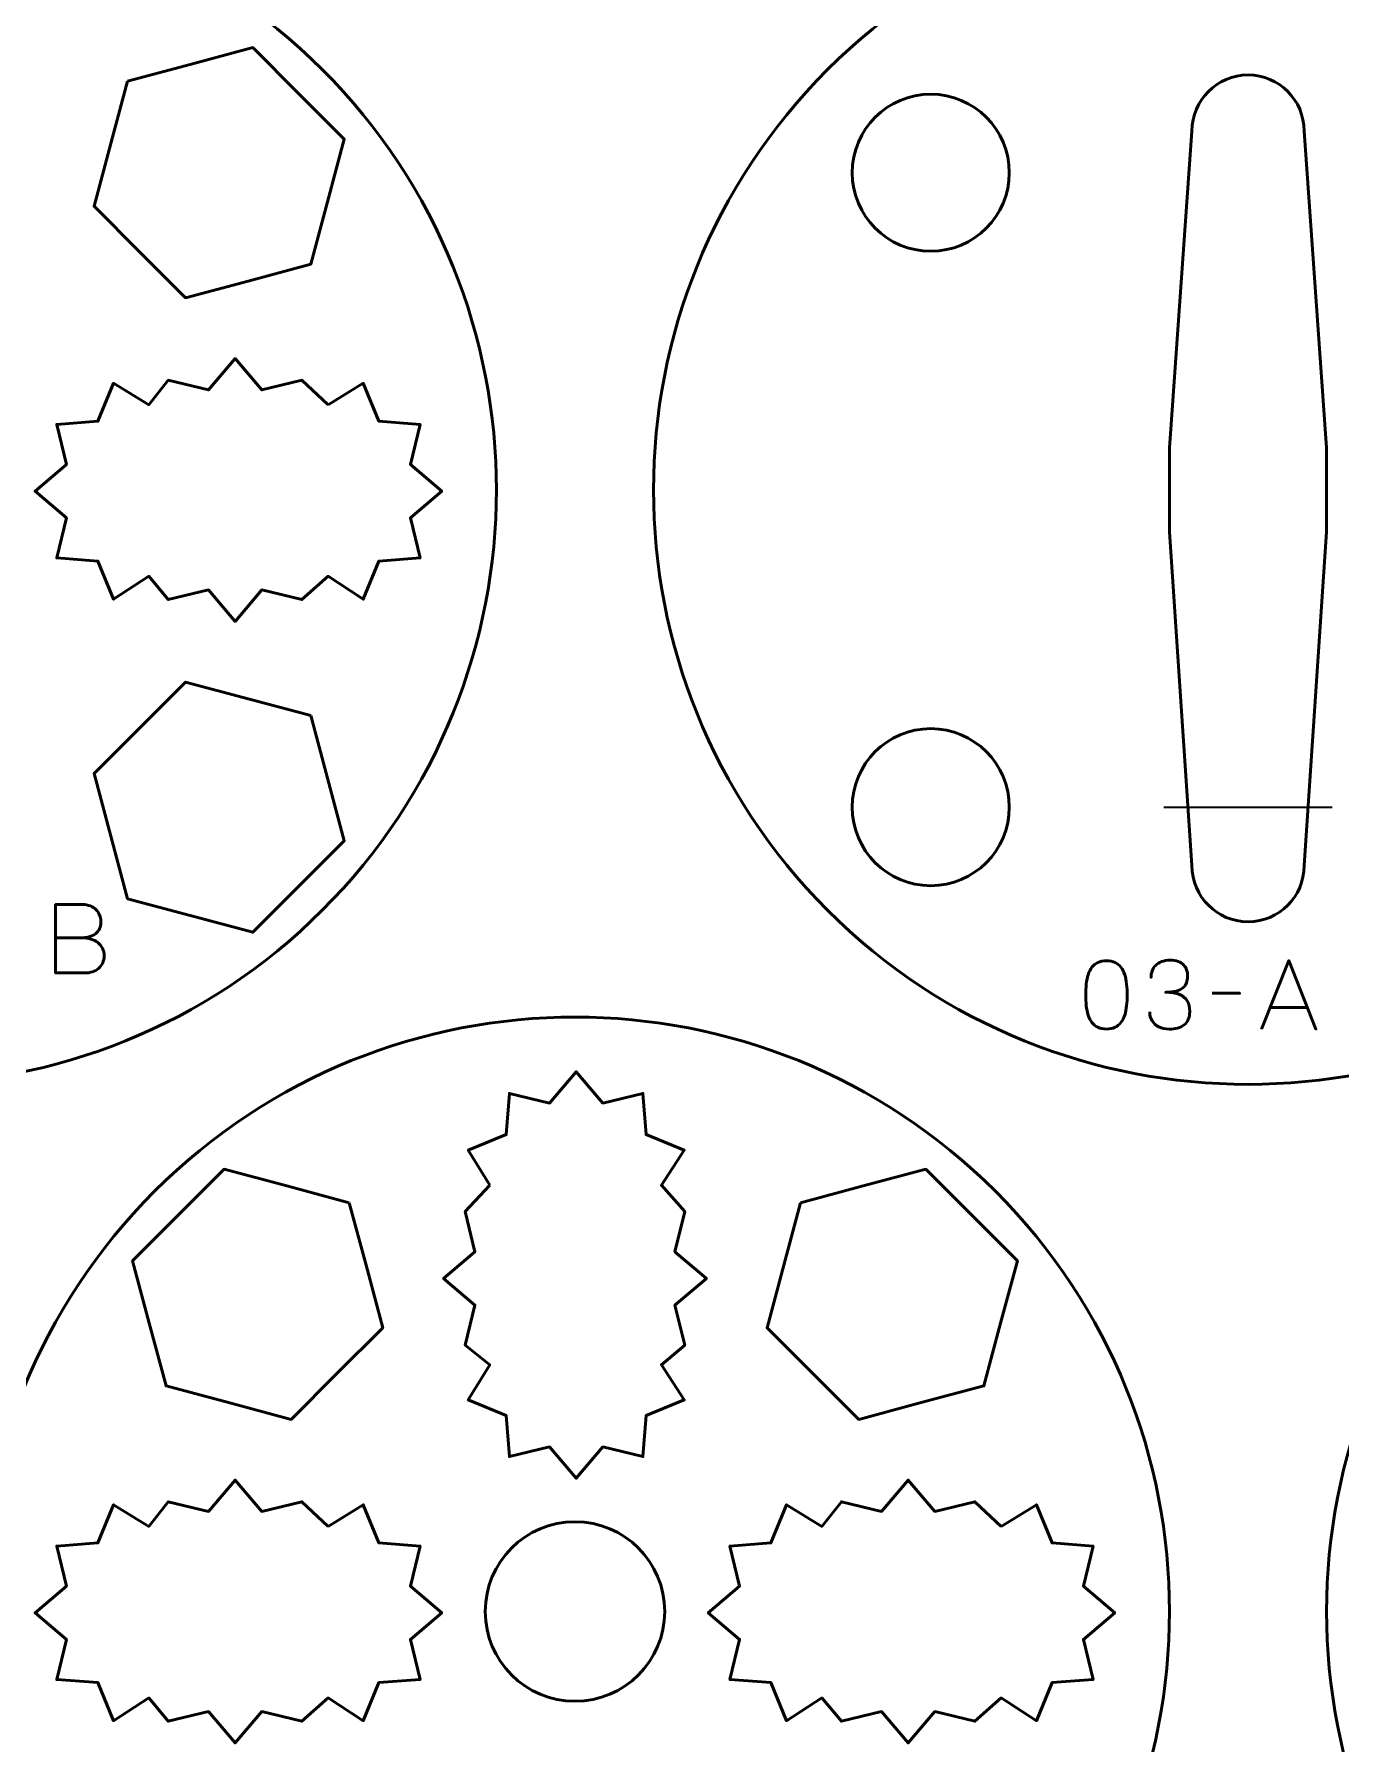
# Model space of a CAD drawing. Header units: centimetres. Extents: x -21 to 0, y -29.7 to 0.
# Drawn here: x -11.41 to -5.59, y -13.69 to -6.07 of the extents above; entities that cross this region are included whole.
import ezdxf

# ---------------------------------------------------------------- set-up
doc = ezdxf.new("R2010")
doc.units = ezdxf.units.CM
doc.header["$MEASUREMENT"] = 0
doc.layers.add('Layer 1', color=7, linetype='Continuous')

msp = doc.modelspace()

# ---------------------------------------------------------------- linework, layer by layer
at = {"layer": 'Layer 1', "color": 22, "lineweight": 53}
msp.add_open_spline([(-21.00003, -29.19995), (-21.00003, -29.19995), (-21.00003, -0.49992), (-21.00003, -0.49992), (-21.00003, -0.49992), (-21.00003, -0.22295), (-20.77694, 0.00004), (-20.49994, 0.00004), (-20.49994, 0.00004), (-20.49994, 0.00004), (-0.50008, 0.00004), (-0.50008, 0.00004), (-0.50008, 0.00004), (-0.22294, 0.00004), (0.00002, -0.22295), (0.00002, -0.49992), (0.00002, -0.49992), (0.00002, -0.49992), (0.00002, -29.19995), (0.00002, -29.19995), (0.00002, -29.19995), (0.00002, -29.47695), (-0.22294, -29.70004), (-0.50008, -29.70004), (-0.50008, -29.70004), (-0.50008, -29.70004), (-20.49994, -29.70004), (-20.49994, -29.70004), (-20.49994, -29.70004), (-20.77694, -29.70004), (-21.00003, -29.47695), (-21.00003, -29.19995)], degree=3, knots=[0, 0, 0, 0, 0.125, 0.125, 0.125, 0.125, 0.25, 0.25, 0.25, 0.25, 0.375, 0.375, 0.375, 0.375, 0.5, 0.5, 0.5, 0.5, 0.625, 0.625, 0.625, 0.625, 0.75, 0.75, 0.75, 0.75, 0.875, 0.875, 0.875, 0.875, 1, 1, 1, 1], dxfattribs=at)
at = {"layer": 'Layer 1', "color": 114, "lineweight": 53}
for points in [[(-10.12615, -6.22619), (-9.09145, -7.26089), (-9.09145, -8.93913), (-10.12618, -9.97386), (-10.12618, -9.97386), (-11.16088, -11.00856), (-12.83912, -11.00856), (-13.87382, -9.97386), (-13.87382, -9.97386), (-14.90854, -8.93913), (-14.90854, -7.26089), (-13.87384, -6.22619), (-13.87384, -6.22619), (-12.83912, -5.19146), (-11.16088, -5.19146), (-10.12615, -6.22619)], [(-4.12614, -6.22623), (-3.09144, -7.26093), (-3.09144, -8.93917), (-4.12617, -9.9739), (-4.12617, -9.9739), (-5.16087, -11.0086), (-6.83911, -11.0086), (-7.87381, -9.9739), (-7.87381, -9.9739), (-8.90853, -8.93917), (-8.90853, -7.26093), (-7.87383, -6.22623), (-7.87383, -6.22623), (-6.83911, -5.1915), (-5.16087, -5.1915), (-4.12614, -6.22623)], [(-7.12615, -11.22619), (-6.09145, -12.26089), (-6.09145, -13.93913), (-7.12618, -14.97386), (-7.12618, -14.97386), (-8.16088, -16.00856), (-9.83912, -16.00856), (-10.87382, -14.97386), (-10.87382, -14.97386), (-11.90854, -13.93913), (-11.90854, -12.26089), (-10.87384, -11.22619), (-10.87384, -11.22619), (-9.83912, -10.19146), (-8.16088, -10.19146), (-7.12615, -11.22619)], [(-1.12615, -11.22619), (-0.09145, -12.26089), (-0.09145, -13.93913), (-1.12618, -14.97386), (-1.12618, -14.97386), (-2.16088, -16.00856), (-3.83912, -16.00856), (-4.87382, -14.97386), (-4.87382, -14.97386), (-5.90854, -13.93913), (-5.90854, -12.26089), (-4.87384, -11.22619), (-4.87384, -11.22619), (-3.83912, -10.19146), (-2.16088, -10.19146), (-1.12615, -11.22619)]]:
    msp.add_open_spline(points, degree=3, knots=[0, 0, 0, 0, 0.25, 0.25, 0.25, 0.25, 0.5, 0.5, 0.5, 0.5, 0.75, 0.75, 0.75, 0.75, 1, 1, 1, 1], dxfattribs=at)
at = {"layer": 'Layer 1', "color": 250, "lineweight": 53}
for points, knots in [([(-10.99403, -6.27755), (-10.99403, -6.27755), (-10.7152, -6.20284), (-10.7152, -6.20284), (-10.7152, -6.20284), (-10.7152, -6.20284), (-10.43636, -6.12812), (-10.43636, -6.12812), (-10.43636, -6.12812), (-10.43636, -6.12812), (-10.23223, -6.33224), (-10.23223, -6.33224), (-10.23223, -6.33224), (-10.23223, -6.33224), (-10.02811, -6.53637), (-10.02811, -6.53637), (-10.02811, -6.53637), (-10.02811, -6.53637), (-10.10283, -6.81521), (-10.10283, -6.81521), (-10.10283, -6.81521), (-10.10283, -6.81521), (-10.17754, -7.09404), (-10.17754, -7.09404), (-10.17754, -7.09404), (-10.17754, -7.09404), (-10.45637, -7.16876), (-10.45637, -7.16876), (-10.45637, -7.16876), (-10.45637, -7.16876), (-10.73522, -7.24347), (-10.73522, -7.24347), (-10.73522, -7.24347), (-10.73522, -7.24347), (-10.93934, -7.03935), (-10.93934, -7.03935), (-10.93934, -7.03935), (-10.93934, -7.03935), (-11.14346, -6.83523), (-11.14346, -6.83523), (-11.14346, -6.83523), (-11.14346, -6.83523), (-11.06875, -6.55638), (-11.06875, -6.55638), (-11.06875, -6.55638), (-11.06875, -6.55638), (-10.99403, -6.27755), (-10.99403, -6.27755)], [0, 0, 0, 0, 0.0833333, 0.0833333, 0.0833333, 0.0833333, 0.1666667, 0.1666667, 0.1666667, 0.1666667, 0.25, 0.25, 0.25, 0.25, 0.3333333, 0.3333333, 0.3333333, 0.3333333, 0.4166667, 0.4166667, 0.4166667, 0.4166667, 0.5, 0.5, 0.5, 0.5, 0.5833333, 0.5833333, 0.5833333, 0.5833333, 0.6666667, 0.6666667, 0.6666667, 0.6666667, 0.75, 0.75, 0.75, 0.75, 0.8333333, 0.8333333, 0.8333333, 0.8333333, 0.9166667, 0.9166667, 0.9166667, 0.9166667, 1, 1, 1, 1]), ([(-5.74998, -9.77506), (-5.74998, -9.77506), (-5.64998, -8.28756), (-5.64998, -8.28756), (-5.64998, -8.28756), (-5.64998, -8.28756), (-5.64998, -7.91256), (-5.64998, -7.91256), (-5.64998, -7.91256), (-5.64998, -7.91256), (-5.74998, -6.50006), (-5.74998, -6.50006), (-5.74998, -6.50006), (-5.74998, -6.36201), (-5.86193, -6.25006), (-5.99998, -6.25006), (-5.99998, -6.25006), (-6.13803, -6.25006), (-6.24998, -6.36201), (-6.24998, -6.50006), (-6.24998, -6.50006), (-6.24998, -6.50006), (-6.34998, -7.91256), (-6.34998, -7.91256), (-6.34998, -7.91256), (-6.34998, -7.91256), (-6.34998, -8.28756), (-6.34998, -8.28756), (-6.34998, -8.28756), (-6.34998, -8.28756), (-6.24998, -9.77506), (-6.24998, -9.77506), (-6.24998, -9.77506), (-6.24998, -9.91311), (-6.13803, -10.02506), (-5.99998, -10.02506), (-5.99998, -10.02506), (-5.86193, -10.02506), (-5.74998, -9.91311), (-5.74998, -9.77506)], [0, 0, 0, 0, 0.1, 0.1, 0.1, 0.1, 0.2, 0.2, 0.2, 0.2, 0.3, 0.3, 0.3, 0.3, 0.4, 0.4, 0.4, 0.4, 0.5, 0.5, 0.5, 0.5, 0.6, 0.6, 0.6, 0.6, 0.7, 0.7, 0.7, 0.7, 0.8, 0.8, 0.8, 0.8, 0.9, 0.9, 0.9, 0.9, 1, 1, 1, 1]), ([(-7.4142, -6.33582), (-7.22093, -6.33582), (-7.06419, -6.49256), (-7.06419, -6.68584), (-7.06419, -6.68584), (-7.06419, -6.87911), (-7.22093, -7.03585), (-7.4142, -7.03585), (-7.4142, -7.03585), (-7.60748, -7.03585), (-7.76422, -6.87911), (-7.76422, -6.68584), (-7.76422, -6.68584), (-7.76422, -6.49256), (-7.60748, -6.33582), (-7.4142, -6.33582)], [0, 0, 0, 0, 0.25, 0.25, 0.25, 0.25, 0.5, 0.5, 0.5, 0.5, 0.75, 0.75, 0.75, 0.75, 1, 1, 1, 1]), ([(-7.4142, -6.33582), (-7.22093, -6.33582), (-7.06419, -6.49256), (-7.06419, -6.68584), (-7.06419, -6.68584), (-7.06419, -6.87911), (-7.22093, -7.03585), (-7.4142, -7.03585), (-7.4142, -7.03585), (-7.60748, -7.03585), (-7.76422, -6.87911), (-7.76422, -6.68584), (-7.76422, -6.68584), (-7.76422, -6.49256), (-7.60748, -6.33582), (-7.4142, -6.33582)], [0, 0, 0, 0, 0.25, 0.25, 0.25, 0.25, 0.5, 0.5, 0.5, 0.5, 0.75, 0.75, 0.75, 0.75, 1, 1, 1, 1]), ([(-10.09999, -7.72049), (-10.09999, -7.72049), (-10.21728, -7.61094), (-10.21728, -7.61094), (-10.21728, -7.61094), (-10.21728, -7.61094), (-10.39581, -7.65418), (-10.39581, -7.65418), (-10.39581, -7.65418), (-10.39581, -7.65418), (-10.51483, -7.51426), (-10.51483, -7.51426), (-10.51483, -7.51426), (-10.51483, -7.51426), (-10.63386, -7.65418), (-10.63386, -7.65418), (-10.63386, -7.65418), (-10.63386, -7.65418), (-10.81239, -7.61094), (-10.81239, -7.61094), (-10.81239, -7.61094), (-10.81239, -7.61094), (-10.89999, -7.72049), (-10.89999, -7.72049), (-10.89999, -7.72049), (-10.89999, -7.72049), (-11.05642, -7.6242), (-11.05642, -7.6242), (-11.05642, -7.6242), (-11.05642, -7.6242), (-11.12638, -7.79405), (-11.12638, -7.79405), (-11.12638, -7.79405), (-11.12638, -7.79405), (-11.30954, -7.80809), (-11.30954, -7.80809), (-11.30954, -7.80809), (-11.30954, -7.80809), (-11.2663, -7.98662), (-11.2663, -7.98662), (-11.2663, -7.98662), (-11.2663, -7.98662), (-11.40622, -8.10565), (-11.40622, -8.10565), (-11.40622, -8.10565), (-11.40622, -8.10565), (-11.2663, -8.22467), (-11.2663, -8.22467), (-11.2663, -8.22467), (-11.2663, -8.22467), (-11.30954, -8.4032), (-11.30954, -8.4032), (-11.30954, -8.4032), (-11.30954, -8.4032), (-11.12638, -8.41725), (-11.12638, -8.41725), (-11.12638, -8.41725), (-11.12638, -8.41725), (-11.05642, -8.58709), (-11.05642, -8.58709), (-11.05642, -8.58709), (-11.05642, -8.58709), (-10.89999, -8.4852), (-10.89999, -8.4852), (-10.89999, -8.4852), (-10.89999, -8.4852), (-10.81239, -8.58915), (-10.81239, -8.58915), (-10.81239, -8.58915), (-10.81239, -8.58915), (-10.63386, -8.54591), (-10.63386, -8.54591), (-10.63386, -8.54591), (-10.63386, -8.54591), (-10.51483, -8.68583), (-10.51483, -8.68583), (-10.51483, -8.68583), (-10.51483, -8.68583), (-10.39581, -8.54591), (-10.39581, -8.54591), (-10.39581, -8.54591), (-10.39581, -8.54591), (-10.21728, -8.58915), (-10.21728, -8.58915), (-10.21728, -8.58915), (-10.21728, -8.58915), (-10.09999, -8.4852), (-10.09999, -8.4852), (-10.09999, -8.4852), (-10.09999, -8.4852), (-9.94356, -8.58709), (-9.94356, -8.58709), (-9.94356, -8.58709), (-9.94356, -8.58709), (-9.8736, -8.41725), (-9.8736, -8.41725), (-9.8736, -8.41725), (-9.8736, -8.41725), (-9.69044, -8.4032), (-9.69044, -8.4032), (-9.69044, -8.4032), (-9.69044, -8.4032), (-9.73368, -8.22467), (-9.73368, -8.22467), (-9.73368, -8.22467), (-9.73368, -8.22467), (-9.59376, -8.10565), (-9.59376, -8.10565), (-9.59376, -8.10565), (-9.59376, -8.10565), (-9.73368, -7.98662), (-9.73368, -7.98662), (-9.73368, -7.98662), (-9.73368, -7.98662), (-9.69044, -7.80809), (-9.69044, -7.80809), (-9.69044, -7.80809), (-9.69044, -7.80809), (-9.8736, -7.79405), (-9.8736, -7.79405), (-9.8736, -7.79405), (-9.8736, -7.79405), (-9.94356, -7.6242), (-9.94356, -7.6242), (-9.94356, -7.6242), (-9.94356, -7.6242), (-10.09999, -7.72049), (-10.09999, -7.72049)], [0, 0, 0, 0, 0.03125, 0.03125, 0.03125, 0.03125, 0.0625, 0.0625, 0.0625, 0.0625, 0.09375, 0.09375, 0.09375, 0.09375, 0.125, 0.125, 0.125, 0.125, 0.15625, 0.15625, 0.15625, 0.15625, 0.1875, 0.1875, 0.1875, 0.1875, 0.21875, 0.21875, 0.21875, 0.21875, 0.25, 0.25, 0.25, 0.25, 0.28125, 0.28125, 0.28125, 0.28125, 0.3125, 0.3125, 0.3125, 0.3125, 0.34375, 0.34375, 0.34375, 0.34375, 0.375, 0.375, 0.375, 0.375, 0.40625, 0.40625, 0.40625, 0.40625, 0.4375, 0.4375, 0.4375, 0.4375, 0.46875, 0.46875, 0.46875, 0.46875, 0.5, 0.5, 0.5, 0.5, 0.53125, 0.53125, 0.53125, 0.53125, 0.5625, 0.5625, 0.5625, 0.5625, 0.59375, 0.59375, 0.59375, 0.59375, 0.625, 0.625, 0.625, 0.625, 0.65625, 0.65625, 0.65625, 0.65625, 0.6875, 0.6875, 0.6875, 0.6875, 0.71875, 0.71875, 0.71875, 0.71875, 0.75, 0.75, 0.75, 0.75, 0.78125, 0.78125, 0.78125, 0.78125, 0.8125, 0.8125, 0.8125, 0.8125, 0.84375, 0.84375, 0.84375, 0.84375, 0.875, 0.875, 0.875, 0.875, 0.90625, 0.90625, 0.90625, 0.90625, 0.9375, 0.9375, 0.9375, 0.9375, 0.96875, 0.96875, 0.96875, 0.96875, 1, 1, 1, 1]), ([(-10.17754, -9.10598), (-10.17754, -9.10598), (-10.10283, -9.38481), (-10.10283, -9.38481), (-10.10283, -9.38481), (-10.10283, -9.38481), (-10.02811, -9.66365), (-10.02811, -9.66365), (-10.02811, -9.66365), (-10.02811, -9.66365), (-10.23223, -9.86778), (-10.23223, -9.86778), (-10.23223, -9.86778), (-10.23223, -9.86778), (-10.43636, -10.0719), (-10.43636, -10.0719), (-10.43636, -10.0719), (-10.43636, -10.0719), (-10.7152, -9.99718), (-10.7152, -9.99718), (-10.7152, -9.99718), (-10.7152, -9.99718), (-10.99403, -9.92247), (-10.99403, -9.92247), (-10.99403, -9.92247), (-10.99403, -9.92247), (-11.06875, -9.64364), (-11.06875, -9.64364), (-11.06875, -9.64364), (-11.06875, -9.64364), (-11.14346, -9.36479), (-11.14346, -9.36479), (-11.14346, -9.36479), (-11.14346, -9.36479), (-10.93934, -9.16067), (-10.93934, -9.16067), (-10.93934, -9.16067), (-10.93934, -9.16067), (-10.73522, -8.95655), (-10.73522, -8.95655), (-10.73522, -8.95655), (-10.73522, -8.95655), (-10.45637, -9.03126), (-10.45637, -9.03126), (-10.45637, -9.03126), (-10.45637, -9.03126), (-10.17754, -9.10598), (-10.17754, -9.10598)], [0, 0, 0, 0, 0.0833333, 0.0833333, 0.0833333, 0.0833333, 0.1666667, 0.1666667, 0.1666667, 0.1666667, 0.25, 0.25, 0.25, 0.25, 0.3333333, 0.3333333, 0.3333333, 0.3333333, 0.4166667, 0.4166667, 0.4166667, 0.4166667, 0.5, 0.5, 0.5, 0.5, 0.5833333, 0.5833333, 0.5833333, 0.5833333, 0.6666667, 0.6666667, 0.6666667, 0.6666667, 0.75, 0.75, 0.75, 0.75, 0.8333333, 0.8333333, 0.8333333, 0.8333333, 0.9166667, 0.9166667, 0.9166667, 0.9166667, 1, 1, 1, 1]), ([(-7.4142, -9.16425), (-7.22093, -9.16425), (-7.06419, -9.32099), (-7.06419, -9.51426), (-7.06419, -9.51426), (-7.06419, -9.70754), (-7.22093, -9.86428), (-7.4142, -9.86428), (-7.4142, -9.86428), (-7.60748, -9.86428), (-7.76422, -9.70754), (-7.76422, -9.51426), (-7.76422, -9.51426), (-7.76422, -9.32099), (-7.60748, -9.16425), (-7.4142, -9.16425)], [0, 0, 0, 0, 0.25, 0.25, 0.25, 0.25, 0.5, 0.5, 0.5, 0.5, 0.75, 0.75, 0.75, 0.75, 1, 1, 1, 1]), ([(-9.37954, -11.20004), (-9.37954, -11.20004), (-9.48909, -11.31733), (-9.48909, -11.31733), (-9.48909, -11.31733), (-9.48909, -11.31733), (-9.44585, -11.49586), (-9.44585, -11.49586), (-9.44585, -11.49586), (-9.44585, -11.49586), (-9.58577, -11.61488), (-9.58577, -11.61488), (-9.58577, -11.61488), (-9.58577, -11.61488), (-9.44585, -11.73391), (-9.44585, -11.73391), (-9.44585, -11.73391), (-9.44585, -11.73391), (-9.48909, -11.91244), (-9.48909, -11.91244), (-9.48909, -11.91244), (-9.48909, -11.91244), (-9.37954, -12.00004), (-9.37954, -12.00004), (-9.37954, -12.00004), (-9.37954, -12.00004), (-9.47583, -12.15647), (-9.47583, -12.15647), (-9.47583, -12.15647), (-9.47583, -12.15647), (-9.30598, -12.22643), (-9.30598, -12.22643), (-9.30598, -12.22643), (-9.30598, -12.22643), (-9.29194, -12.40959), (-9.29194, -12.40959), (-9.29194, -12.40959), (-9.29194, -12.40959), (-9.11341, -12.36635), (-9.11341, -12.36635), (-9.11341, -12.36635), (-9.11341, -12.36635), (-8.99438, -12.50627), (-8.99438, -12.50627), (-8.99438, -12.50627), (-8.99438, -12.50627), (-8.87536, -12.36635), (-8.87536, -12.36635), (-8.87536, -12.36635), (-8.87536, -12.36635), (-8.69683, -12.40959), (-8.69683, -12.40959), (-8.69683, -12.40959), (-8.69683, -12.40959), (-8.68278, -12.22643), (-8.68278, -12.22643), (-8.68278, -12.22643), (-8.68278, -12.22643), (-8.51294, -12.15647), (-8.51294, -12.15647), (-8.51294, -12.15647), (-8.51294, -12.15647), (-8.61483, -12.00004), (-8.61483, -12.00004), (-8.61483, -12.00004), (-8.61483, -12.00004), (-8.51088, -11.91244), (-8.51088, -11.91244), (-8.51088, -11.91244), (-8.51088, -11.91244), (-8.55412, -11.73391), (-8.55412, -11.73391), (-8.55412, -11.73391), (-8.55412, -11.73391), (-8.4142, -11.61488), (-8.4142, -11.61488), (-8.4142, -11.61488), (-8.4142, -11.61488), (-8.55412, -11.49586), (-8.55412, -11.49586), (-8.55412, -11.49586), (-8.55412, -11.49586), (-8.51088, -11.31733), (-8.51088, -11.31733), (-8.51088, -11.31733), (-8.51088, -11.31733), (-8.61483, -11.20004), (-8.61483, -11.20004), (-8.61483, -11.20004), (-8.61483, -11.20004), (-8.51294, -11.04361), (-8.51294, -11.04361), (-8.51294, -11.04361), (-8.51294, -11.04361), (-8.68278, -10.97365), (-8.68278, -10.97365), (-8.68278, -10.97365), (-8.68278, -10.97365), (-8.69683, -10.79049), (-8.69683, -10.79049), (-8.69683, -10.79049), (-8.69683, -10.79049), (-8.87536, -10.83373), (-8.87536, -10.83373), (-8.87536, -10.83373), (-8.87536, -10.83373), (-8.99438, -10.69381), (-8.99438, -10.69381), (-8.99438, -10.69381), (-8.99438, -10.69381), (-9.11341, -10.83373), (-9.11341, -10.83373), (-9.11341, -10.83373), (-9.11341, -10.83373), (-9.29194, -10.79049), (-9.29194, -10.79049), (-9.29194, -10.79049), (-9.29194, -10.79049), (-9.30598, -10.97365), (-9.30598, -10.97365), (-9.30598, -10.97365), (-9.30598, -10.97365), (-9.47583, -11.04361), (-9.47583, -11.04361), (-9.47583, -11.04361), (-9.47583, -11.04361), (-9.37954, -11.20004), (-9.37954, -11.20004)], [0, 0, 0, 0, 0.03125, 0.03125, 0.03125, 0.03125, 0.0625, 0.0625, 0.0625, 0.0625, 0.09375, 0.09375, 0.09375, 0.09375, 0.125, 0.125, 0.125, 0.125, 0.15625, 0.15625, 0.15625, 0.15625, 0.1875, 0.1875, 0.1875, 0.1875, 0.21875, 0.21875, 0.21875, 0.21875, 0.25, 0.25, 0.25, 0.25, 0.28125, 0.28125, 0.28125, 0.28125, 0.3125, 0.3125, 0.3125, 0.3125, 0.34375, 0.34375, 0.34375, 0.34375, 0.375, 0.375, 0.375, 0.375, 0.40625, 0.40625, 0.40625, 0.40625, 0.4375, 0.4375, 0.4375, 0.4375, 0.46875, 0.46875, 0.46875, 0.46875, 0.5, 0.5, 0.5, 0.5, 0.53125, 0.53125, 0.53125, 0.53125, 0.5625, 0.5625, 0.5625, 0.5625, 0.59375, 0.59375, 0.59375, 0.59375, 0.625, 0.625, 0.625, 0.625, 0.65625, 0.65625, 0.65625, 0.65625, 0.6875, 0.6875, 0.6875, 0.6875, 0.71875, 0.71875, 0.71875, 0.71875, 0.75, 0.75, 0.75, 0.75, 0.78125, 0.78125, 0.78125, 0.78125, 0.8125, 0.8125, 0.8125, 0.8125, 0.84375, 0.84375, 0.84375, 0.84375, 0.875, 0.875, 0.875, 0.875, 0.90625, 0.90625, 0.90625, 0.90625, 0.9375, 0.9375, 0.9375, 0.9375, 0.96875, 0.96875, 0.96875, 0.96875, 1, 1, 1, 1]), ([(-10.00597, -11.27755), (-10.00597, -11.27755), (-9.93125, -11.55638), (-9.93125, -11.55638), (-9.93125, -11.55638), (-9.93125, -11.55638), (-9.85654, -11.83523), (-9.85654, -11.83523), (-9.85654, -11.83523), (-9.85654, -11.83523), (-10.06066, -12.03935), (-10.06066, -12.03935), (-10.06066, -12.03935), (-10.06066, -12.03935), (-10.26478, -12.24347), (-10.26478, -12.24347), (-10.26478, -12.24347), (-10.26478, -12.24347), (-10.54363, -12.16876), (-10.54363, -12.16876), (-10.54363, -12.16876), (-10.54363, -12.16876), (-10.82246, -12.09404), (-10.82246, -12.09404), (-10.82246, -12.09404), (-10.82246, -12.09404), (-10.89717, -11.81521), (-10.89717, -11.81521), (-10.89717, -11.81521), (-10.89717, -11.81521), (-10.97189, -11.53637), (-10.97189, -11.53637), (-10.97189, -11.53637), (-10.97189, -11.53637), (-10.76777, -11.33224), (-10.76777, -11.33224), (-10.76777, -11.33224), (-10.76777, -11.33224), (-10.56364, -11.12812), (-10.56364, -11.12812), (-10.56364, -11.12812), (-10.56364, -11.12812), (-10.2848, -11.20284), (-10.2848, -11.20284), (-10.2848, -11.20284), (-10.2848, -11.20284), (-10.00597, -11.27755), (-10.00597, -11.27755)], [0, 0, 0, 0, 0.0833333, 0.0833333, 0.0833333, 0.0833333, 0.1666667, 0.1666667, 0.1666667, 0.1666667, 0.25, 0.25, 0.25, 0.25, 0.3333333, 0.3333333, 0.3333333, 0.3333333, 0.4166667, 0.4166667, 0.4166667, 0.4166667, 0.5, 0.5, 0.5, 0.5, 0.5833333, 0.5833333, 0.5833333, 0.5833333, 0.6666667, 0.6666667, 0.6666667, 0.6666667, 0.75, 0.75, 0.75, 0.75, 0.8333333, 0.8333333, 0.8333333, 0.8333333, 0.9166667, 0.9166667, 0.9166667, 0.9166667, 1, 1, 1, 1]), ([(-7.99403, -11.27755), (-7.99403, -11.27755), (-7.7152, -11.20284), (-7.7152, -11.20284), (-7.7152, -11.20284), (-7.7152, -11.20284), (-7.43636, -11.12812), (-7.43636, -11.12812), (-7.43636, -11.12812), (-7.43636, -11.12812), (-7.23223, -11.33224), (-7.23223, -11.33224), (-7.23223, -11.33224), (-7.23223, -11.33224), (-7.02811, -11.53637), (-7.02811, -11.53637), (-7.02811, -11.53637), (-7.02811, -11.53637), (-7.10283, -11.81521), (-7.10283, -11.81521), (-7.10283, -11.81521), (-7.10283, -11.81521), (-7.17754, -12.09404), (-7.17754, -12.09404), (-7.17754, -12.09404), (-7.17754, -12.09404), (-7.45637, -12.16876), (-7.45637, -12.16876), (-7.45637, -12.16876), (-7.45637, -12.16876), (-7.73522, -12.24347), (-7.73522, -12.24347), (-7.73522, -12.24347), (-7.73522, -12.24347), (-7.93934, -12.03935), (-7.93934, -12.03935), (-7.93934, -12.03935), (-7.93934, -12.03935), (-8.14346, -11.83523), (-8.14346, -11.83523), (-8.14346, -11.83523), (-8.14346, -11.83523), (-8.06875, -11.55638), (-8.06875, -11.55638), (-8.06875, -11.55638), (-8.06875, -11.55638), (-7.99403, -11.27755), (-7.99403, -11.27755)], [0, 0, 0, 0, 0.0833333, 0.0833333, 0.0833333, 0.0833333, 0.1666667, 0.1666667, 0.1666667, 0.1666667, 0.25, 0.25, 0.25, 0.25, 0.3333333, 0.3333333, 0.3333333, 0.3333333, 0.4166667, 0.4166667, 0.4166667, 0.4166667, 0.5, 0.5, 0.5, 0.5, 0.5833333, 0.5833333, 0.5833333, 0.5833333, 0.6666667, 0.6666667, 0.6666667, 0.6666667, 0.75, 0.75, 0.75, 0.75, 0.8333333, 0.8333333, 0.8333333, 0.8333333, 0.9166667, 0.9166667, 0.9166667, 0.9166667, 1, 1, 1, 1]), ([(-10.09999, -12.72049), (-10.09999, -12.72049), (-10.21728, -12.61094), (-10.21728, -12.61094), (-10.21728, -12.61094), (-10.21728, -12.61094), (-10.39581, -12.65418), (-10.39581, -12.65418), (-10.39581, -12.65418), (-10.39581, -12.65418), (-10.51483, -12.51426), (-10.51483, -12.51426), (-10.51483, -12.51426), (-10.51483, -12.51426), (-10.63386, -12.65418), (-10.63386, -12.65418), (-10.63386, -12.65418), (-10.63386, -12.65418), (-10.81239, -12.61094), (-10.81239, -12.61094), (-10.81239, -12.61094), (-10.81239, -12.61094), (-10.89999, -12.72049), (-10.89999, -12.72049), (-10.89999, -12.72049), (-10.89999, -12.72049), (-11.05642, -12.6242), (-11.05642, -12.6242), (-11.05642, -12.6242), (-11.05642, -12.6242), (-11.12638, -12.79405), (-11.12638, -12.79405), (-11.12638, -12.79405), (-11.12638, -12.79405), (-11.30954, -12.80809), (-11.30954, -12.80809), (-11.30954, -12.80809), (-11.30954, -12.80809), (-11.2663, -12.98662), (-11.2663, -12.98662), (-11.2663, -12.98662), (-11.2663, -12.98662), (-11.40622, -13.10565), (-11.40622, -13.10565), (-11.40622, -13.10565), (-11.40622, -13.10565), (-11.2663, -13.22467), (-11.2663, -13.22467), (-11.2663, -13.22467), (-11.2663, -13.22467), (-11.30954, -13.4032), (-11.30954, -13.4032), (-11.30954, -13.4032), (-11.30954, -13.4032), (-11.12638, -13.41725), (-11.12638, -13.41725), (-11.12638, -13.41725), (-11.12638, -13.41725), (-11.05642, -13.58709), (-11.05642, -13.58709), (-11.05642, -13.58709), (-11.05642, -13.58709), (-10.89999, -13.4852), (-10.89999, -13.4852), (-10.89999, -13.4852), (-10.89999, -13.4852), (-10.81239, -13.58915), (-10.81239, -13.58915), (-10.81239, -13.58915), (-10.81239, -13.58915), (-10.63386, -13.54591), (-10.63386, -13.54591), (-10.63386, -13.54591), (-10.63386, -13.54591), (-10.51483, -13.68583), (-10.51483, -13.68583), (-10.51483, -13.68583), (-10.51483, -13.68583), (-10.39581, -13.54591), (-10.39581, -13.54591), (-10.39581, -13.54591), (-10.39581, -13.54591), (-10.21728, -13.58915), (-10.21728, -13.58915), (-10.21728, -13.58915), (-10.21728, -13.58915), (-10.09999, -13.4852), (-10.09999, -13.4852), (-10.09999, -13.4852), (-10.09999, -13.4852), (-9.94356, -13.58709), (-9.94356, -13.58709), (-9.94356, -13.58709), (-9.94356, -13.58709), (-9.8736, -13.41725), (-9.8736, -13.41725), (-9.8736, -13.41725), (-9.8736, -13.41725), (-9.69044, -13.4032), (-9.69044, -13.4032), (-9.69044, -13.4032), (-9.69044, -13.4032), (-9.73368, -13.22467), (-9.73368, -13.22467), (-9.73368, -13.22467), (-9.73368, -13.22467), (-9.59376, -13.10565), (-9.59376, -13.10565), (-9.59376, -13.10565), (-9.59376, -13.10565), (-9.73368, -12.98662), (-9.73368, -12.98662), (-9.73368, -12.98662), (-9.73368, -12.98662), (-9.69044, -12.80809), (-9.69044, -12.80809), (-9.69044, -12.80809), (-9.69044, -12.80809), (-9.8736, -12.79405), (-9.8736, -12.79405), (-9.8736, -12.79405), (-9.8736, -12.79405), (-9.94356, -12.6242), (-9.94356, -12.6242), (-9.94356, -12.6242), (-9.94356, -12.6242), (-10.09999, -12.72049), (-10.09999, -12.72049)], [0, 0, 0, 0, 0.03125, 0.03125, 0.03125, 0.03125, 0.0625, 0.0625, 0.0625, 0.0625, 0.09375, 0.09375, 0.09375, 0.09375, 0.125, 0.125, 0.125, 0.125, 0.15625, 0.15625, 0.15625, 0.15625, 0.1875, 0.1875, 0.1875, 0.1875, 0.21875, 0.21875, 0.21875, 0.21875, 0.25, 0.25, 0.25, 0.25, 0.28125, 0.28125, 0.28125, 0.28125, 0.3125, 0.3125, 0.3125, 0.3125, 0.34375, 0.34375, 0.34375, 0.34375, 0.375, 0.375, 0.375, 0.375, 0.40625, 0.40625, 0.40625, 0.40625, 0.4375, 0.4375, 0.4375, 0.4375, 0.46875, 0.46875, 0.46875, 0.46875, 0.5, 0.5, 0.5, 0.5, 0.53125, 0.53125, 0.53125, 0.53125, 0.5625, 0.5625, 0.5625, 0.5625, 0.59375, 0.59375, 0.59375, 0.59375, 0.625, 0.625, 0.625, 0.625, 0.65625, 0.65625, 0.65625, 0.65625, 0.6875, 0.6875, 0.6875, 0.6875, 0.71875, 0.71875, 0.71875, 0.71875, 0.75, 0.75, 0.75, 0.75, 0.78125, 0.78125, 0.78125, 0.78125, 0.8125, 0.8125, 0.8125, 0.8125, 0.84375, 0.84375, 0.84375, 0.84375, 0.875, 0.875, 0.875, 0.875, 0.90625, 0.90625, 0.90625, 0.90625, 0.9375, 0.9375, 0.9375, 0.9375, 0.96875, 0.96875, 0.96875, 0.96875, 1, 1, 1, 1]), ([(-7.09999, -12.72049), (-7.09999, -12.72049), (-7.21728, -12.61094), (-7.21728, -12.61094), (-7.21728, -12.61094), (-7.21728, -12.61094), (-7.39581, -12.65418), (-7.39581, -12.65418), (-7.39581, -12.65418), (-7.39581, -12.65418), (-7.51483, -12.51426), (-7.51483, -12.51426), (-7.51483, -12.51426), (-7.51483, -12.51426), (-7.63386, -12.65418), (-7.63386, -12.65418), (-7.63386, -12.65418), (-7.63386, -12.65418), (-7.81239, -12.61094), (-7.81239, -12.61094), (-7.81239, -12.61094), (-7.81239, -12.61094), (-7.89999, -12.72049), (-7.89999, -12.72049), (-7.89999, -12.72049), (-7.89999, -12.72049), (-8.05642, -12.6242), (-8.05642, -12.6242), (-8.05642, -12.6242), (-8.05642, -12.6242), (-8.12638, -12.79405), (-8.12638, -12.79405), (-8.12638, -12.79405), (-8.12638, -12.79405), (-8.30954, -12.80809), (-8.30954, -12.80809), (-8.30954, -12.80809), (-8.30954, -12.80809), (-8.2663, -12.98662), (-8.2663, -12.98662), (-8.2663, -12.98662), (-8.2663, -12.98662), (-8.40622, -13.10565), (-8.40622, -13.10565), (-8.40622, -13.10565), (-8.40622, -13.10565), (-8.2663, -13.22467), (-8.2663, -13.22467), (-8.2663, -13.22467), (-8.2663, -13.22467), (-8.30954, -13.4032), (-8.30954, -13.4032), (-8.30954, -13.4032), (-8.30954, -13.4032), (-8.12638, -13.41725), (-8.12638, -13.41725), (-8.12638, -13.41725), (-8.12638, -13.41725), (-8.05642, -13.58709), (-8.05642, -13.58709), (-8.05642, -13.58709), (-8.05642, -13.58709), (-7.89999, -13.4852), (-7.89999, -13.4852), (-7.89999, -13.4852), (-7.89999, -13.4852), (-7.81239, -13.58915), (-7.81239, -13.58915), (-7.81239, -13.58915), (-7.81239, -13.58915), (-7.63386, -13.54591), (-7.63386, -13.54591), (-7.63386, -13.54591), (-7.63386, -13.54591), (-7.51483, -13.68583), (-7.51483, -13.68583), (-7.51483, -13.68583), (-7.51483, -13.68583), (-7.39581, -13.54591), (-7.39581, -13.54591), (-7.39581, -13.54591), (-7.39581, -13.54591), (-7.21728, -13.58915), (-7.21728, -13.58915), (-7.21728, -13.58915), (-7.21728, -13.58915), (-7.09999, -13.4852), (-7.09999, -13.4852), (-7.09999, -13.4852), (-7.09999, -13.4852), (-6.94356, -13.58709), (-6.94356, -13.58709), (-6.94356, -13.58709), (-6.94356, -13.58709), (-6.8736, -13.41725), (-6.8736, -13.41725), (-6.8736, -13.41725), (-6.8736, -13.41725), (-6.69044, -13.4032), (-6.69044, -13.4032), (-6.69044, -13.4032), (-6.69044, -13.4032), (-6.73368, -13.22467), (-6.73368, -13.22467), (-6.73368, -13.22467), (-6.73368, -13.22467), (-6.59376, -13.10565), (-6.59376, -13.10565), (-6.59376, -13.10565), (-6.59376, -13.10565), (-6.73368, -12.98662), (-6.73368, -12.98662), (-6.73368, -12.98662), (-6.73368, -12.98662), (-6.69044, -12.80809), (-6.69044, -12.80809), (-6.69044, -12.80809), (-6.69044, -12.80809), (-6.8736, -12.79405), (-6.8736, -12.79405), (-6.8736, -12.79405), (-6.8736, -12.79405), (-6.94356, -12.6242), (-6.94356, -12.6242), (-6.94356, -12.6242), (-6.94356, -12.6242), (-7.09999, -12.72049), (-7.09999, -12.72049)], [0, 0, 0, 0, 0.03125, 0.03125, 0.03125, 0.03125, 0.0625, 0.0625, 0.0625, 0.0625, 0.09375, 0.09375, 0.09375, 0.09375, 0.125, 0.125, 0.125, 0.125, 0.15625, 0.15625, 0.15625, 0.15625, 0.1875, 0.1875, 0.1875, 0.1875, 0.21875, 0.21875, 0.21875, 0.21875, 0.25, 0.25, 0.25, 0.25, 0.28125, 0.28125, 0.28125, 0.28125, 0.3125, 0.3125, 0.3125, 0.3125, 0.34375, 0.34375, 0.34375, 0.34375, 0.375, 0.375, 0.375, 0.375, 0.40625, 0.40625, 0.40625, 0.40625, 0.4375, 0.4375, 0.4375, 0.4375, 0.46875, 0.46875, 0.46875, 0.46875, 0.5, 0.5, 0.5, 0.5, 0.53125, 0.53125, 0.53125, 0.53125, 0.5625, 0.5625, 0.5625, 0.5625, 0.59375, 0.59375, 0.59375, 0.59375, 0.625, 0.625, 0.625, 0.625, 0.65625, 0.65625, 0.65625, 0.65625, 0.6875, 0.6875, 0.6875, 0.6875, 0.71875, 0.71875, 0.71875, 0.71875, 0.75, 0.75, 0.75, 0.75, 0.78125, 0.78125, 0.78125, 0.78125, 0.8125, 0.8125, 0.8125, 0.8125, 0.84375, 0.84375, 0.84375, 0.84375, 0.875, 0.875, 0.875, 0.875, 0.90625, 0.90625, 0.90625, 0.90625, 0.9375, 0.9375, 0.9375, 0.9375, 0.96875, 0.96875, 0.96875, 0.96875, 1, 1, 1, 1]), ([(-9, -12.69998), (-8.77912, -12.69998), (-8.59999, -12.87911), (-8.59999, -13.09998), (-8.59999, -13.09998), (-8.59999, -13.32086), (-8.77912, -13.49999), (-9, -13.49999), (-9, -13.49999), (-9.22088, -13.49999), (-9.4, -13.32086), (-9.4, -13.09998), (-9.4, -13.09998), (-9.4, -12.87911), (-9.22088, -12.69998), (-9, -12.69998)], [0, 0, 0, 0, 0.25, 0.25, 0.25, 0.25, 0.5, 0.5, 0.5, 0.5, 0.75, 0.75, 0.75, 0.75, 1, 1, 1, 1])]:
    msp.add_open_spline(points, degree=3, knots=knots, dxfattribs=at)
at = {"layer": 'Layer 1', "color": 30, "lineweight": 35}
msp.add_open_spline([(-6.37499, -9.51426), (-6.37499, -9.51426), (-5.62499, -9.51426), (-5.62499, -9.51426)], degree=3, dxfattribs=at)
at = {"layer": 'Layer 1', "color": 30, "lineweight": 53}
for points, knots in [([(-11.31459, -10.09638), (-11.31459, -10.09638), (-11.19733, -10.09638), (-11.19733, -10.09638), (-11.19733, -10.09638), (-11.18209, -10.09631), (-11.16911, -10.0942), (-11.15817, -10.09003), (-11.15817, -10.09003), (-11.1473, -10.08594), (-11.13849, -10.08037), (-11.13164, -10.07338), (-11.13164, -10.07338), (-11.1248, -10.0664), (-11.11986, -10.0585), (-11.11675, -10.04975), (-11.11675, -10.04975), (-11.11372, -10.04107), (-11.11231, -10.03204), (-11.11266, -10.02273), (-11.11266, -10.02273), (-11.11309, -10.01341), (-11.11506, -10.00438), (-11.11859, -9.99556), (-11.11859, -9.99556), (-11.12205, -9.98674), (-11.12727, -9.97877), (-11.13411, -9.97164), (-11.13411, -9.97164), (-11.14095, -9.96452), (-11.14949, -9.95887), (-11.15986, -9.95471), (-11.15986, -9.95471), (-11.17024, -9.95048), (-11.18244, -9.94829), (-11.19648, -9.94822), (-11.19648, -9.94822), (-11.19648, -9.94822), (-11.31459, -9.94822), (-11.31459, -9.94822), (-11.31459, -9.94822), (-11.31459, -9.94822), (-11.31459, -10.25344), (-11.31459, -10.25344), (-11.31459, -10.25344), (-11.31459, -10.25344), (-11.18463, -10.25344), (-11.18463, -10.25344), (-11.18463, -10.25344), (-11.17249, -10.25344), (-11.1612, -10.25168), (-11.15076, -10.24822), (-11.15076, -10.24822), (-11.14032, -10.24469), (-11.13122, -10.23968), (-11.12332, -10.23298), (-11.12332, -10.23298), (-11.11548, -10.22635), (-11.10935, -10.2183), (-11.10497, -10.20878), (-11.10497, -10.20878), (-11.1006, -10.19925), (-11.09834, -10.18846), (-11.09827, -10.17639), (-11.09827, -10.17639), (-11.09855, -10.16426), (-11.10109, -10.15332), (-11.10596, -10.14352), (-11.10596, -10.14352), (-11.11083, -10.13371), (-11.1176, -10.12531), (-11.12635, -10.11826), (-11.12635, -10.11826), (-11.1351, -10.11127), (-11.14554, -10.10584), (-11.15754, -10.1021), (-11.15754, -10.1021), (-11.16953, -10.09836), (-11.18279, -10.09646), (-11.19733, -10.09638), (-11.19733, -10.09638), (-11.18279, -10.09646), (-11.16953, -10.09836), (-11.15754, -10.1021), (-11.15754, -10.1021), (-11.14554, -10.10584), (-11.1351, -10.11127), (-11.12635, -10.11826), (-11.12635, -10.11826), (-11.1176, -10.12531), (-11.11083, -10.13371), (-11.10596, -10.14352), (-11.10596, -10.14352), (-11.10109, -10.15332), (-11.09855, -10.16426), (-11.09827, -10.17639), (-11.09827, -10.17639), (-11.09834, -10.18846), (-11.1006, -10.19925), (-11.10497, -10.20878), (-11.10497, -10.20878), (-11.10935, -10.2183), (-11.11548, -10.22635), (-11.12332, -10.23298), (-11.12332, -10.23298), (-11.13122, -10.23968), (-11.14032, -10.24469), (-11.15076, -10.24822), (-11.15076, -10.24822), (-11.1612, -10.25168), (-11.17249, -10.25344), (-11.18463, -10.25344), (-11.18463, -10.25344), (-11.18463, -10.25344), (-11.31459, -10.25344), (-11.31459, -10.25344), (-11.31459, -10.25344), (-11.31459, -10.25344), (-11.31459, -9.94822), (-11.31459, -9.94822), (-11.31459, -9.94822), (-11.31459, -9.94822), (-11.19648, -9.94822), (-11.19648, -9.94822), (-11.19648, -9.94822), (-11.18244, -9.94829), (-11.17024, -9.95048), (-11.15986, -9.95471), (-11.15986, -9.95471), (-11.14949, -9.95887), (-11.14095, -9.96452), (-11.13411, -9.97164), (-11.13411, -9.97164), (-11.12727, -9.97877), (-11.12205, -9.98674), (-11.11859, -9.99556), (-11.11859, -9.99556), (-11.11506, -10.00438), (-11.11309, -10.01341), (-11.11266, -10.02273), (-11.11266, -10.02273), (-11.11231, -10.03204), (-11.11372, -10.04107), (-11.11675, -10.04975), (-11.11675, -10.04975), (-11.11986, -10.0585), (-11.1248, -10.0664), (-11.13164, -10.07338), (-11.13164, -10.07338), (-11.13849, -10.08037), (-11.1473, -10.08594), (-11.15817, -10.09003), (-11.15817, -10.09003), (-11.16911, -10.0942), (-11.18209, -10.09631), (-11.19733, -10.09638), (-11.19733, -10.09638), (-11.19733, -10.09638), (-11.31459, -10.09638), (-11.31459, -10.09638)], [0, 0, 0, 0, 0.025, 0.025, 0.025, 0.025, 0.05, 0.05, 0.05, 0.05, 0.075, 0.075, 0.075, 0.075, 0.1, 0.1, 0.1, 0.1, 0.125, 0.125, 0.125, 0.125, 0.15, 0.15, 0.15, 0.15, 0.175, 0.175, 0.175, 0.175, 0.2, 0.2, 0.2, 0.2, 0.225, 0.225, 0.225, 0.225, 0.25, 0.25, 0.25, 0.25, 0.275, 0.275, 0.275, 0.275, 0.3, 0.3, 0.3, 0.3, 0.325, 0.325, 0.325, 0.325, 0.35, 0.35, 0.35, 0.35, 0.375, 0.375, 0.375, 0.375, 0.4, 0.4, 0.4, 0.4, 0.425, 0.425, 0.425, 0.425, 0.45, 0.45, 0.45, 0.45, 0.475, 0.475, 0.475, 0.475, 0.5, 0.5, 0.5, 0.5, 0.525, 0.525, 0.525, 0.525, 0.55, 0.55, 0.55, 0.55, 0.575, 0.575, 0.575, 0.575, 0.6, 0.6, 0.6, 0.6, 0.625, 0.625, 0.625, 0.625, 0.65, 0.65, 0.65, 0.65, 0.675, 0.675, 0.675, 0.675, 0.7, 0.7, 0.7, 0.7, 0.725, 0.725, 0.725, 0.725, 0.75, 0.75, 0.75, 0.75, 0.775, 0.775, 0.775, 0.775, 0.8, 0.8, 0.8, 0.8, 0.825, 0.825, 0.825, 0.825, 0.85, 0.85, 0.85, 0.85, 0.875, 0.875, 0.875, 0.875, 0.9, 0.9, 0.9, 0.9, 0.925, 0.925, 0.925, 0.925, 0.95, 0.95, 0.95, 0.95, 0.975, 0.975, 0.975, 0.975, 1, 1, 1, 1]), ([(-6.63099, -10.50348), (-6.61618, -10.50341), (-6.60341, -10.5008), (-6.59275, -10.49572), (-6.59275, -10.49572), (-6.58217, -10.49064), (-6.57335, -10.48337), (-6.5663, -10.47413), (-6.5663, -10.47413), (-6.55931, -10.46482), (-6.55381, -10.45381), (-6.54972, -10.44111), (-6.54972, -10.44111), (-6.54569, -10.42841), (-6.5428, -10.41451), (-6.54118, -10.39927), (-6.54118, -10.39927), (-6.53948, -10.38403), (-6.53864, -10.36801), (-6.53871, -10.35108), (-6.53871, -10.35108), (-6.53864, -10.33422), (-6.53948, -10.3182), (-6.54118, -10.30303), (-6.54118, -10.30303), (-6.5428, -10.28786), (-6.54569, -10.27389), (-6.54972, -10.26119), (-6.54972, -10.26119), (-6.55381, -10.24856), (-6.55931, -10.23756), (-6.5663, -10.22817), (-6.5663, -10.22817), (-6.57335, -10.21886), (-6.58217, -10.21159), (-6.59275, -10.20651), (-6.59275, -10.20651), (-6.60341, -10.20136), (-6.61618, -10.19875), (-6.63099, -10.19868), (-6.63099, -10.19868), (-6.64581, -10.19875), (-6.65858, -10.20136), (-6.66924, -10.20651), (-6.66924, -10.20651), (-6.67982, -10.21159), (-6.68864, -10.21886), (-6.69569, -10.22817), (-6.69569, -10.22817), (-6.70268, -10.23756), (-6.70818, -10.24856), (-6.71227, -10.26119), (-6.71227, -10.26119), (-6.7163, -10.27389), (-6.71919, -10.28786), (-6.72081, -10.30303), (-6.72081, -10.30303), (-6.7225, -10.3182), (-6.72335, -10.33422), (-6.72328, -10.35108), (-6.72328, -10.35108), (-6.72335, -10.36801), (-6.7225, -10.38403), (-6.72081, -10.39927), (-6.72081, -10.39927), (-6.71919, -10.41451), (-6.7163, -10.42841), (-6.71227, -10.44111), (-6.71227, -10.44111), (-6.70818, -10.45381), (-6.70268, -10.46482), (-6.69569, -10.47413), (-6.69569, -10.47413), (-6.68864, -10.48337), (-6.67982, -10.49064), (-6.66924, -10.49572), (-6.66924, -10.49572), (-6.65858, -10.5008), (-6.64581, -10.50341), (-6.63099, -10.50348)], [0, 0, 0, 0, 0.05, 0.05, 0.05, 0.05, 0.1, 0.1, 0.1, 0.1, 0.15, 0.15, 0.15, 0.15, 0.2, 0.2, 0.2, 0.2, 0.25, 0.25, 0.25, 0.25, 0.3, 0.3, 0.3, 0.3, 0.35, 0.35, 0.35, 0.35, 0.4, 0.4, 0.4, 0.4, 0.45, 0.45, 0.45, 0.45, 0.5, 0.5, 0.5, 0.5, 0.55, 0.55, 0.55, 0.55, 0.6, 0.6, 0.6, 0.6, 0.65, 0.65, 0.65, 0.65, 0.7, 0.7, 0.7, 0.7, 0.75, 0.75, 0.75, 0.75, 0.8, 0.8, 0.8, 0.8, 0.85, 0.85, 0.85, 0.85, 0.9, 0.9, 0.9, 0.9, 0.95, 0.95, 0.95, 0.95, 1, 1, 1, 1]), ([(-6.63099, -10.50348), (-6.61618, -10.50341), (-6.60341, -10.5008), (-6.59275, -10.49572), (-6.59275, -10.49572), (-6.58217, -10.49064), (-6.57335, -10.48337), (-6.5663, -10.47413), (-6.5663, -10.47413), (-6.55931, -10.46482), (-6.55381, -10.45381), (-6.54972, -10.44111), (-6.54972, -10.44111), (-6.54569, -10.42841), (-6.5428, -10.41451), (-6.54118, -10.39927), (-6.54118, -10.39927), (-6.53948, -10.38403), (-6.53864, -10.36801), (-6.53871, -10.35108), (-6.53871, -10.35108), (-6.53864, -10.33422), (-6.53948, -10.3182), (-6.54118, -10.30303), (-6.54118, -10.30303), (-6.5428, -10.28786), (-6.54569, -10.27389), (-6.54972, -10.26119), (-6.54972, -10.26119), (-6.55381, -10.24856), (-6.55931, -10.23756), (-6.5663, -10.22817), (-6.5663, -10.22817), (-6.57335, -10.21886), (-6.58217, -10.21159), (-6.59275, -10.20651), (-6.59275, -10.20651), (-6.60341, -10.20136), (-6.61618, -10.19875), (-6.63099, -10.19868), (-6.63099, -10.19868), (-6.64581, -10.19875), (-6.65858, -10.20136), (-6.66924, -10.20651), (-6.66924, -10.20651), (-6.67982, -10.21159), (-6.68864, -10.21886), (-6.69569, -10.22817), (-6.69569, -10.22817), (-6.70268, -10.23756), (-6.70818, -10.24856), (-6.71227, -10.26119), (-6.71227, -10.26119), (-6.7163, -10.27389), (-6.71919, -10.28786), (-6.72081, -10.30303), (-6.72081, -10.30303), (-6.7225, -10.3182), (-6.72335, -10.33422), (-6.72328, -10.35108), (-6.72328, -10.35108), (-6.72335, -10.36801), (-6.7225, -10.38403), (-6.72081, -10.39927), (-6.72081, -10.39927), (-6.71919, -10.41451), (-6.7163, -10.42841), (-6.71227, -10.44111), (-6.71227, -10.44111), (-6.70818, -10.45381), (-6.70268, -10.46482), (-6.69569, -10.47413), (-6.69569, -10.47413), (-6.68864, -10.48337), (-6.67982, -10.49064), (-6.66924, -10.49572), (-6.66924, -10.49572), (-6.65858, -10.5008), (-6.64581, -10.50341), (-6.63099, -10.50348)], [0, 0, 0, 0, 0.05, 0.05, 0.05, 0.05, 0.1, 0.1, 0.1, 0.1, 0.15, 0.15, 0.15, 0.15, 0.2, 0.2, 0.2, 0.2, 0.25, 0.25, 0.25, 0.25, 0.3, 0.3, 0.3, 0.3, 0.35, 0.35, 0.35, 0.35, 0.4, 0.4, 0.4, 0.4, 0.45, 0.45, 0.45, 0.45, 0.5, 0.5, 0.5, 0.5, 0.55, 0.55, 0.55, 0.55, 0.6, 0.6, 0.6, 0.6, 0.65, 0.65, 0.65, 0.65, 0.7, 0.7, 0.7, 0.7, 0.75, 0.75, 0.75, 0.75, 0.8, 0.8, 0.8, 0.8, 0.85, 0.85, 0.85, 0.85, 0.9, 0.9, 0.9, 0.9, 0.95, 0.95, 0.95, 0.95, 1, 1, 1, 1]), ([(-6.43838, -10.42686), (-6.43831, -10.4421), (-6.43478, -10.45536), (-6.4278, -10.46686), (-6.4278, -10.46686), (-6.42081, -10.47829), (-6.41086, -10.48725), (-6.39788, -10.49367), (-6.39788, -10.49367), (-6.3849, -10.50009), (-6.36931, -10.50334), (-6.35117, -10.50348), (-6.35117, -10.50348), (-6.33756, -10.50348), (-6.32521, -10.50207), (-6.31399, -10.49911), (-6.31399, -10.49911), (-6.30284, -10.49614), (-6.29325, -10.49156), (-6.28513, -10.48528), (-6.28513, -10.48528), (-6.27702, -10.479), (-6.27081, -10.47088), (-6.26637, -10.46101), (-6.26637, -10.46101), (-6.26199, -10.45106), (-6.25981, -10.43913), (-6.25974, -10.42516), (-6.25974, -10.42516), (-6.25966, -10.40654), (-6.26347, -10.3908), (-6.27102, -10.37803), (-6.27102, -10.37803), (-6.27857, -10.36526), (-6.29029, -10.35567), (-6.30602, -10.34911), (-6.30602, -10.34911), (-6.32175, -10.34254), (-6.34193, -10.33923), (-6.36641, -10.33923), (-6.36641, -10.33923), (-6.34814, -10.3393), (-6.33283, -10.33761), (-6.32034, -10.33415), (-6.32034, -10.33415), (-6.30792, -10.33069), (-6.29798, -10.32582), (-6.2905, -10.31947), (-6.2905, -10.31947), (-6.28302, -10.31319), (-6.27759, -10.30571), (-6.27434, -10.29711), (-6.27434, -10.29711), (-6.27102, -10.28857), (-6.2694, -10.27919), (-6.26947, -10.26896), (-6.26947, -10.26896), (-6.2694, -10.25872), (-6.27081, -10.24927), (-6.27363, -10.24052), (-6.27363, -10.24052), (-6.27639, -10.23177), (-6.2809, -10.22408), (-6.28704, -10.21752), (-6.28704, -10.21752), (-6.29318, -10.21096), (-6.30129, -10.20581), (-6.31124, -10.20214), (-6.31124, -10.20214), (-6.32126, -10.19847), (-6.33347, -10.19664), (-6.34779, -10.19657), (-6.34779, -10.19657), (-6.36204, -10.19664), (-6.37453, -10.19875), (-6.38511, -10.20285), (-6.38511, -10.20285), (-6.39577, -10.20694), (-6.40451, -10.21251), (-6.41157, -10.21964), (-6.41157, -10.21964), (-6.41855, -10.22676), (-6.42378, -10.23488), (-6.42723, -10.24405), (-6.42723, -10.24405), (-6.43076, -10.25322), (-6.43245, -10.26296), (-6.43245, -10.27319), (-6.43245, -10.27319), (-6.43245, -10.26296), (-6.43076, -10.25322), (-6.42723, -10.24405), (-6.42723, -10.24405), (-6.42378, -10.23488), (-6.41855, -10.22676), (-6.41157, -10.21964), (-6.41157, -10.21964), (-6.40451, -10.21251), (-6.39577, -10.20694), (-6.38511, -10.20285), (-6.38511, -10.20285), (-6.37453, -10.19875), (-6.36204, -10.19664), (-6.34779, -10.19657), (-6.34779, -10.19657), (-6.33347, -10.19664), (-6.32126, -10.19847), (-6.31124, -10.20214), (-6.31124, -10.20214), (-6.30129, -10.20581), (-6.29318, -10.21096), (-6.28704, -10.21752), (-6.28704, -10.21752), (-6.2809, -10.22408), (-6.27639, -10.23177), (-6.27363, -10.24052), (-6.27363, -10.24052), (-6.27081, -10.24927), (-6.2694, -10.25872), (-6.26947, -10.26896), (-6.26947, -10.26896), (-6.2694, -10.27919), (-6.27102, -10.28857), (-6.27434, -10.29711), (-6.27434, -10.29711), (-6.27759, -10.30571), (-6.28302, -10.31319), (-6.2905, -10.31947), (-6.2905, -10.31947), (-6.29798, -10.32582), (-6.30792, -10.33069), (-6.32034, -10.33415), (-6.32034, -10.33415), (-6.33283, -10.33761), (-6.34814, -10.3393), (-6.36641, -10.33923), (-6.36641, -10.33923), (-6.34193, -10.33923), (-6.32175, -10.34254), (-6.30602, -10.34911), (-6.30602, -10.34911), (-6.29029, -10.35567), (-6.27857, -10.36526), (-6.27102, -10.37803), (-6.27102, -10.37803), (-6.26347, -10.3908), (-6.25966, -10.40654), (-6.25974, -10.42516), (-6.25974, -10.42516), (-6.25981, -10.43913), (-6.26199, -10.45106), (-6.26637, -10.46101), (-6.26637, -10.46101), (-6.27081, -10.47088), (-6.27702, -10.479), (-6.28513, -10.48528), (-6.28513, -10.48528), (-6.29325, -10.49156), (-6.30284, -10.49614), (-6.31399, -10.49911), (-6.31399, -10.49911), (-6.32521, -10.50207), (-6.33756, -10.50348), (-6.35117, -10.50348), (-6.35117, -10.50348), (-6.36931, -10.50334), (-6.3849, -10.50009), (-6.39788, -10.49367), (-6.39788, -10.49367), (-6.41086, -10.48725), (-6.42081, -10.47829), (-6.4278, -10.46686), (-6.4278, -10.46686), (-6.43478, -10.45536), (-6.43831, -10.4421), (-6.43838, -10.42686)], [0, 0, 0, 0, 0.0227273, 0.0227273, 0.0227273, 0.0227273, 0.0454545, 0.0454545, 0.0454545, 0.0454545, 0.0681818, 0.0681818, 0.0681818, 0.0681818, 0.0909091, 0.0909091, 0.0909091, 0.0909091, 0.1136364, 0.1136364, 0.1136364, 0.1136364, 0.1363636, 0.1363636, 0.1363636, 0.1363636, 0.1590909, 0.1590909, 0.1590909, 0.1590909, 0.1818182, 0.1818182, 0.1818182, 0.1818182, 0.2045455, 0.2045455, 0.2045455, 0.2045455, 0.2272727, 0.2272727, 0.2272727, 0.2272727, 0.25, 0.25, 0.25, 0.25, 0.2727273, 0.2727273, 0.2727273, 0.2727273, 0.2954545, 0.2954545, 0.2954545, 0.2954545, 0.3181818, 0.3181818, 0.3181818, 0.3181818, 0.3409091, 0.3409091, 0.3409091, 0.3409091, 0.3636364, 0.3636364, 0.3636364, 0.3636364, 0.3863636, 0.3863636, 0.3863636, 0.3863636, 0.4090909, 0.4090909, 0.4090909, 0.4090909, 0.4318182, 0.4318182, 0.4318182, 0.4318182, 0.4545455, 0.4545455, 0.4545455, 0.4545455, 0.4772727, 0.4772727, 0.4772727, 0.4772727, 0.5, 0.5, 0.5, 0.5, 0.5227273, 0.5227273, 0.5227273, 0.5227273, 0.5454545, 0.5454545, 0.5454545, 0.5454545, 0.5681818, 0.5681818, 0.5681818, 0.5681818, 0.5909091, 0.5909091, 0.5909091, 0.5909091, 0.6136364, 0.6136364, 0.6136364, 0.6136364, 0.6363636, 0.6363636, 0.6363636, 0.6363636, 0.6590909, 0.6590909, 0.6590909, 0.6590909, 0.6818182, 0.6818182, 0.6818182, 0.6818182, 0.7045455, 0.7045455, 0.7045455, 0.7045455, 0.7272727, 0.7272727, 0.7272727, 0.7272727, 0.75, 0.75, 0.75, 0.75, 0.7727273, 0.7727273, 0.7727273, 0.7727273, 0.7954545, 0.7954545, 0.7954545, 0.7954545, 0.8181818, 0.8181818, 0.8181818, 0.8181818, 0.8409091, 0.8409091, 0.8409091, 0.8409091, 0.8636364, 0.8636364, 0.8636364, 0.8636364, 0.8863636, 0.8863636, 0.8863636, 0.8863636, 0.9090909, 0.9090909, 0.9090909, 0.9090909, 0.9318182, 0.9318182, 0.9318182, 0.9318182, 0.9545455, 0.9545455, 0.9545455, 0.9545455, 0.9772727, 0.9772727, 0.9772727, 0.9772727, 1, 1, 1, 1]), ([(-5.9397, -10.50348), (-5.9397, -10.50348), (-5.81863, -10.19826), (-5.81863, -10.19826), (-5.81863, -10.19826), (-5.81863, -10.19826), (-5.69713, -10.50348), (-5.69713, -10.50348), (-5.69713, -10.50348), (-5.69713, -10.50348), (-5.81863, -10.19826), (-5.81863, -10.19826), (-5.81863, -10.19826), (-5.81863, -10.19826), (-5.9397, -10.50348), (-5.9397, -10.50348)], [0, 0, 0, 0, 0.25, 0.25, 0.25, 0.25, 0.5, 0.5, 0.5, 0.5, 0.75, 0.75, 0.75, 0.75, 1, 1, 1, 1]), ([(-6.15983, -10.34388), (-6.15983, -10.34388), (-6.03664, -10.34388), (-6.03664, -10.34388), (-6.03664, -10.34388), (-6.03664, -10.34388), (-6.15983, -10.34388), (-6.15983, -10.34388)], [0, 0, 0, 0, 0.5, 0.5, 0.5, 0.5, 1, 1, 1, 1]), ([(-5.9016, -10.40738), (-5.9016, -10.40738), (-5.73566, -10.40738), (-5.73566, -10.40738), (-5.73566, -10.40738), (-5.73566, -10.40738), (-5.9016, -10.40738), (-5.9016, -10.40738)], [0, 0, 0, 0, 0.5, 0.5, 0.5, 0.5, 1, 1, 1, 1])]:
    msp.add_open_spline(points, degree=3, knots=knots, dxfattribs=at)

doc.saveas('drawing.dxf')
